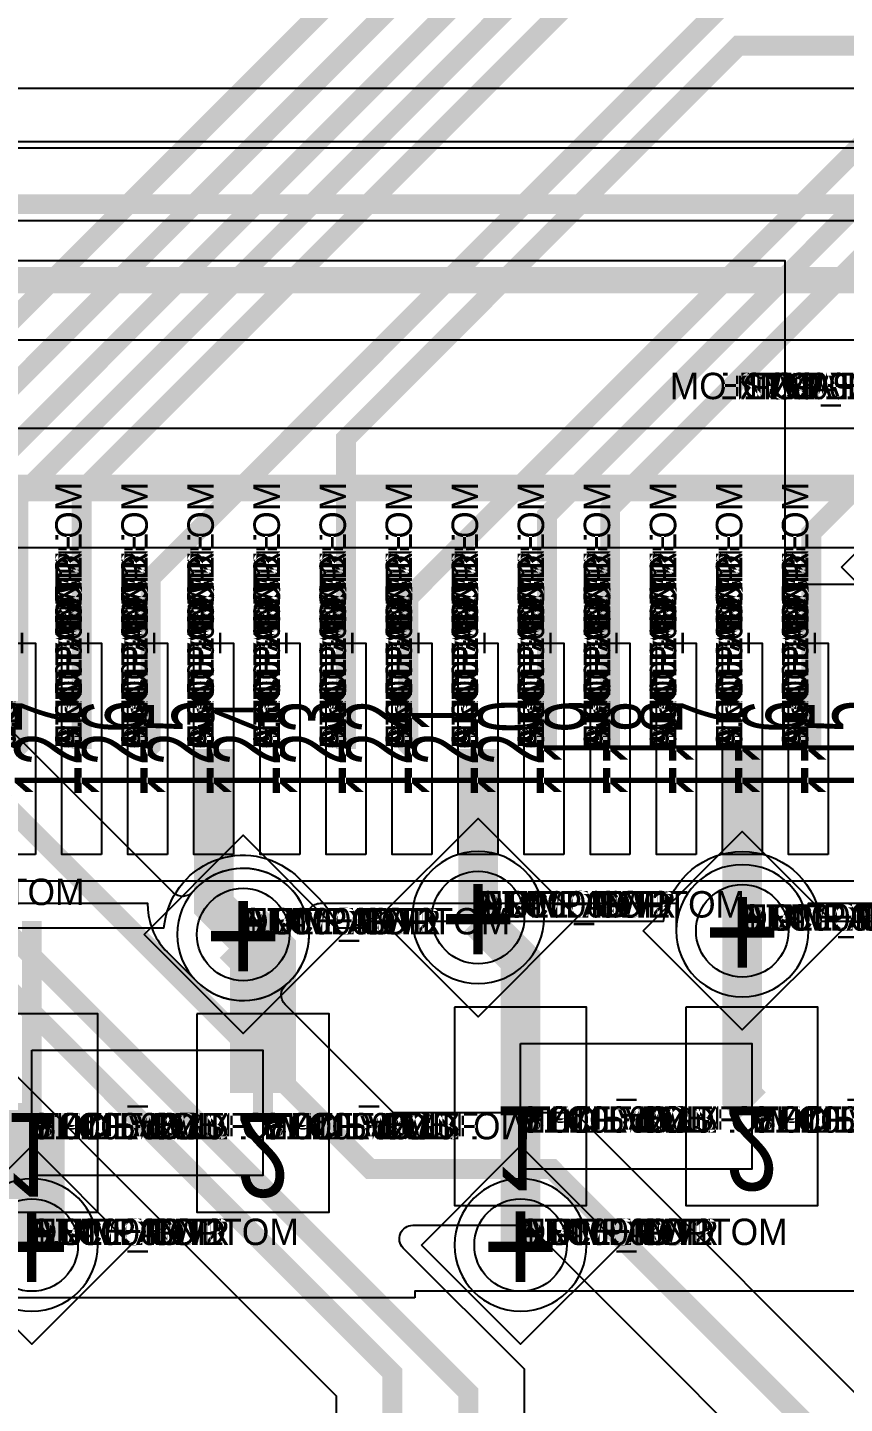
# Model space of a CAD drawing. Extents: x 0 to 323, y 0 to 320.
# Drawn here: x 71.27 to 77.45, y 62.75 to 73.16 of the extents above; entities that cross this region are included whole.
import ezdxf
from ezdxf.enums import TextEntityAlignment as Align

# ---------------------------------------------------------------- set-up
doc = ezdxf.new("R2010")
doc.units = 0
doc.header["$MEASUREMENT"] = 0
doc.layers.get('0').update_dxf_attribs({"linetype": 'CONTINUOUS'})
for name, color, linetype in [('CDN_FIGURES', 7, 'CONTINUOUS'), ('ETCH_BOTTOM', 7, 'CONTINUOUS'), ('ETCH_GND', 3, 'CONTINUOUS'), ('ETCH_INT1', 4, 'CONTINUOUS'), ('ETCH_INT2', 5, 'CONTINUOUS'), ('ETCH_PWR', 6, 'CONTINUOUS'), ('ETCH_TOP', 2, 'CONTINUOUS'), ('MANUFACTURING_NCLEGEND-1-6', 8, 'CONTINUOUS'), ('PACKAGE_GEOMETRY_ASSEMBLY_TOP', 11, 'CONTINUOUS'), ('PACKAGE_GEOMETRY_PIN_NUMBER', 9, 'CONTINUOUS')]:
    doc.layers.add(name, color=color, linetype=linetype)

# ---------------------------------------------------------------- blocks, each defined once
blk = doc.blocks.new('PAD_INFO')
for tag in ['SHAPE_TYPE', 'PAD_HEIGHT', 'PAD_LAYER', 'PAD_TYPE', 'PAD_WIDTH']:
    blk.add_attdef(tag, (0, 0), '', height=0.2)
at = {"flags": 2}
blk.add_attdef('CDN_TYPE', (0, 0), '', height=0.2, dxfattribs=at)
blk = doc.blocks.new('DRILL_INFO')
at = {"flags": 2}
blk.add_attdef('CDN_TYPE', (0, 0), '', height=0.2, dxfattribs=at)
for tag in ['FSHAPE', 'FCHAR', 'DRILL_HEIGHT', 'DIAMETER', 'PLATED', 'DRILL_WIDTH']:
    blk.add_attdef(tag, (0, 0), '', height=0.2)
blk = doc.blocks.new('VIA0700X0300')
at = {"layer": 'ETCH_BOTTOM'}
blk.add_circle((0, 0), 0.35, dxfattribs=at)
at = {"layer": 'ETCH_GND'}
blk.add_circle((0, 0), 0.35, dxfattribs=at)
at = {"layer": 'ETCH_INT1'}
blk.add_circle((0, 0), 0.35, dxfattribs=at)
at = {"layer": 'ETCH_INT2'}
blk.add_circle((0, 0), 0.35, dxfattribs=at)
at = {"layer": 'ETCH_PWR'}
blk.add_circle((0, 0), 0.35, dxfattribs=at)
at = {"layer": 'ETCH_TOP'}
blk.add_circle((0, 0), 0.35, dxfattribs=at)
ref = blk.add_blockref('PAD_INFO', (0, 0))
ref.add_attrib('PAD_LAYER', 'ETCH_TOP', (0, 0), dxfattribs={"height": 0.2})
ref.add_attrib('SHAPE_TYPE', 'NULL', (0, 0), dxfattribs={"height": 0.2})
ref.add_attrib('PAD_TYPE', 'ANTIPAD', (0, 0), dxfattribs={"height": 0.2})
ref.add_attrib('PAD_WIDTH', '0.000000', (0, 0), dxfattribs={"height": 0.2})
ref.add_attrib('PAD_HEIGHT', '0.000000', (0, 0), dxfattribs={"height": 0.2})
ref = blk.add_blockref('PAD_INFO', (0, 0))
ref.add_attrib('PAD_LAYER', 'ETCH_GND', (0, 0), dxfattribs={"height": 0.2})
ref.add_attrib('SHAPE_TYPE', 'NULL', (0, 0), dxfattribs={"height": 0.2})
ref.add_attrib('PAD_TYPE', 'ANTIPAD', (0, 0), dxfattribs={"height": 0.2})
ref.add_attrib('PAD_WIDTH', '0.000000', (0, 0), dxfattribs={"height": 0.2})
ref.add_attrib('PAD_HEIGHT', '0.000000', (0, 0), dxfattribs={"height": 0.2})
ref = blk.add_blockref('PAD_INFO', (0, 0))
ref.add_attrib('PAD_LAYER', 'ETCH_INT1', (0, 0), dxfattribs={"height": 0.2})
ref.add_attrib('SHAPE_TYPE', 'NULL', (0, 0), dxfattribs={"height": 0.2})
ref.add_attrib('PAD_TYPE', 'ANTIPAD', (0, 0), dxfattribs={"height": 0.2})
ref.add_attrib('PAD_WIDTH', '0.000000', (0, 0), dxfattribs={"height": 0.2})
ref.add_attrib('PAD_HEIGHT', '0.000000', (0, 0), dxfattribs={"height": 0.2})
ref = blk.add_blockref('PAD_INFO', (0, 0))
ref.add_attrib('PAD_LAYER', 'ETCH_INT2', (0, 0), dxfattribs={"height": 0.2})
ref.add_attrib('SHAPE_TYPE', 'NULL', (0, 0), dxfattribs={"height": 0.2})
ref.add_attrib('PAD_TYPE', 'ANTIPAD', (0, 0), dxfattribs={"height": 0.2})
ref.add_attrib('PAD_WIDTH', '0.000000', (0, 0), dxfattribs={"height": 0.2})
ref.add_attrib('PAD_HEIGHT', '0.000000', (0, 0), dxfattribs={"height": 0.2})
ref = blk.add_blockref('PAD_INFO', (0, 0))
ref.add_attrib('PAD_LAYER', 'ETCH_PWR', (0, 0), dxfattribs={"height": 0.2})
ref.add_attrib('SHAPE_TYPE', 'NULL', (0, 0), dxfattribs={"height": 0.2})
ref.add_attrib('PAD_TYPE', 'ANTIPAD', (0, 0), dxfattribs={"height": 0.2})
ref.add_attrib('PAD_WIDTH', '0.000000', (0, 0), dxfattribs={"height": 0.2})
ref.add_attrib('PAD_HEIGHT', '0.000000', (0, 0), dxfattribs={"height": 0.2})
ref = blk.add_blockref('PAD_INFO', (0, 0))
ref.add_attrib('PAD_LAYER', 'ETCH_BOTTOM', (0, 0), dxfattribs={"height": 0.2})
ref.add_attrib('SHAPE_TYPE', 'NULL', (0, 0), dxfattribs={"height": 0.2})
ref.add_attrib('PAD_TYPE', 'ANTIPAD', (0, 0), dxfattribs={"height": 0.2})
ref.add_attrib('PAD_WIDTH', '0.000000', (0, 0), dxfattribs={"height": 0.2})
ref.add_attrib('PAD_HEIGHT', '0.000000', (0, 0), dxfattribs={"height": 0.2})
ref = blk.add_blockref('PAD_INFO', (0, 0))
ref.add_attrib('PAD_LAYER', 'ETCH_TOP', (0, 0), dxfattribs={"height": 0.2})
ref.add_attrib('SHAPE_TYPE', 'NULL', (0, 0), dxfattribs={"height": 0.2})
ref.add_attrib('PAD_TYPE', 'THERMAL', (0, 0), dxfattribs={"height": 0.2})
ref.add_attrib('PAD_WIDTH', '0.000000', (0, 0), dxfattribs={"height": 0.2})
ref.add_attrib('PAD_HEIGHT', '0.000000', (0, 0), dxfattribs={"height": 0.2})
ref = blk.add_blockref('PAD_INFO', (0, 0))
ref.add_attrib('PAD_LAYER', 'ETCH_GND', (0, 0), dxfattribs={"height": 0.2})
ref.add_attrib('SHAPE_TYPE', 'NULL', (0, 0), dxfattribs={"height": 0.2})
ref.add_attrib('PAD_TYPE', 'THERMAL', (0, 0), dxfattribs={"height": 0.2})
ref.add_attrib('PAD_WIDTH', '0.000000', (0, 0), dxfattribs={"height": 0.2})
ref.add_attrib('PAD_HEIGHT', '0.000000', (0, 0), dxfattribs={"height": 0.2})
ref = blk.add_blockref('PAD_INFO', (0, 0))
ref.add_attrib('PAD_LAYER', 'ETCH_INT1', (0, 0), dxfattribs={"height": 0.2})
ref.add_attrib('SHAPE_TYPE', 'NULL', (0, 0), dxfattribs={"height": 0.2})
ref.add_attrib('PAD_TYPE', 'THERMAL', (0, 0), dxfattribs={"height": 0.2})
ref.add_attrib('PAD_WIDTH', '0.000000', (0, 0), dxfattribs={"height": 0.2})
ref.add_attrib('PAD_HEIGHT', '0.000000', (0, 0), dxfattribs={"height": 0.2})
ref = blk.add_blockref('PAD_INFO', (0, 0))
ref.add_attrib('PAD_LAYER', 'ETCH_INT2', (0, 0), dxfattribs={"height": 0.2})
ref.add_attrib('SHAPE_TYPE', 'NULL', (0, 0), dxfattribs={"height": 0.2})
ref.add_attrib('PAD_TYPE', 'THERMAL', (0, 0), dxfattribs={"height": 0.2})
ref.add_attrib('PAD_WIDTH', '0.000000', (0, 0), dxfattribs={"height": 0.2})
ref.add_attrib('PAD_HEIGHT', '0.000000', (0, 0), dxfattribs={"height": 0.2})
ref = blk.add_blockref('PAD_INFO', (0, 0))
ref.add_attrib('PAD_LAYER', 'ETCH_PWR', (0, 0), dxfattribs={"height": 0.2})
ref.add_attrib('SHAPE_TYPE', 'NULL', (0, 0), dxfattribs={"height": 0.2})
ref.add_attrib('PAD_TYPE', 'THERMAL', (0, 0), dxfattribs={"height": 0.2})
ref.add_attrib('PAD_WIDTH', '0.000000', (0, 0), dxfattribs={"height": 0.2})
ref.add_attrib('PAD_HEIGHT', '0.000000', (0, 0), dxfattribs={"height": 0.2})
ref = blk.add_blockref('PAD_INFO', (0, 0))
ref.add_attrib('PAD_LAYER', 'ETCH_BOTTOM', (0, 0), dxfattribs={"height": 0.2})
ref.add_attrib('SHAPE_TYPE', 'NULL', (0, 0), dxfattribs={"height": 0.2})
ref.add_attrib('PAD_TYPE', 'THERMAL', (0, 0), dxfattribs={"height": 0.2})
ref.add_attrib('PAD_WIDTH', '0.000000', (0, 0), dxfattribs={"height": 0.2})
ref.add_attrib('PAD_HEIGHT', '0.000000', (0, 0), dxfattribs={"height": 0.2})
ref = blk.add_blockref('PAD_INFO', (0, 0))
ref.add_attrib('PAD_LAYER', 'ETCH_TOP', (0, 0), dxfattribs={"height": 0.2})
ref.add_attrib('SHAPE_TYPE', 'CIRCLE', (0, 0), dxfattribs={"height": 0.2})
ref.add_attrib('PAD_TYPE', 'REGULAR', (0, 0), dxfattribs={"height": 0.2})
ref.add_attrib('PAD_WIDTH', '0.700000', (0, 0), dxfattribs={"height": 0.2})
ref.add_attrib('PAD_HEIGHT', '0.700000', (0, 0), dxfattribs={"height": 0.2})
ref = blk.add_blockref('PAD_INFO', (0, 0))
ref.add_attrib('PAD_LAYER', 'ETCH_GND', (0, 0), dxfattribs={"height": 0.2})
ref.add_attrib('SHAPE_TYPE', 'CIRCLE', (0, 0), dxfattribs={"height": 0.2})
ref.add_attrib('PAD_TYPE', 'REGULAR', (0, 0), dxfattribs={"height": 0.2})
ref.add_attrib('PAD_WIDTH', '0.700000', (0, 0), dxfattribs={"height": 0.2})
ref.add_attrib('PAD_HEIGHT', '0.700000', (0, 0), dxfattribs={"height": 0.2})
ref = blk.add_blockref('PAD_INFO', (0, 0))
ref.add_attrib('PAD_LAYER', 'ETCH_INT1', (0, 0), dxfattribs={"height": 0.2})
ref.add_attrib('SHAPE_TYPE', 'CIRCLE', (0, 0), dxfattribs={"height": 0.2})
ref.add_attrib('PAD_TYPE', 'REGULAR', (0, 0), dxfattribs={"height": 0.2})
ref.add_attrib('PAD_WIDTH', '0.700000', (0, 0), dxfattribs={"height": 0.2})
ref.add_attrib('PAD_HEIGHT', '0.700000', (0, 0), dxfattribs={"height": 0.2})
ref = blk.add_blockref('PAD_INFO', (0, 0))
ref.add_attrib('PAD_LAYER', 'ETCH_INT2', (0, 0), dxfattribs={"height": 0.2})
ref.add_attrib('SHAPE_TYPE', 'CIRCLE', (0, 0), dxfattribs={"height": 0.2})
ref.add_attrib('PAD_TYPE', 'REGULAR', (0, 0), dxfattribs={"height": 0.2})
ref.add_attrib('PAD_WIDTH', '0.700000', (0, 0), dxfattribs={"height": 0.2})
ref.add_attrib('PAD_HEIGHT', '0.700000', (0, 0), dxfattribs={"height": 0.2})
ref = blk.add_blockref('PAD_INFO', (0, 0))
ref.add_attrib('PAD_LAYER', 'ETCH_PWR', (0, 0), dxfattribs={"height": 0.2})
ref.add_attrib('SHAPE_TYPE', 'CIRCLE', (0, 0), dxfattribs={"height": 0.2})
ref.add_attrib('PAD_TYPE', 'REGULAR', (0, 0), dxfattribs={"height": 0.2})
ref.add_attrib('PAD_WIDTH', '0.700000', (0, 0), dxfattribs={"height": 0.2})
ref.add_attrib('PAD_HEIGHT', '0.700000', (0, 0), dxfattribs={"height": 0.2})
ref = blk.add_blockref('PAD_INFO', (0, 0))
ref.add_attrib('PAD_LAYER', 'ETCH_BOTTOM', (0, 0), dxfattribs={"height": 0.2})
ref.add_attrib('SHAPE_TYPE', 'CIRCLE', (0, 0), dxfattribs={"height": 0.2})
ref.add_attrib('PAD_TYPE', 'REGULAR', (0, 0), dxfattribs={"height": 0.2})
ref.add_attrib('PAD_WIDTH', '0.700000', (0, 0), dxfattribs={"height": 0.2})
ref.add_attrib('PAD_HEIGHT', '0.700000', (0, 0), dxfattribs={"height": 0.2})
ref = blk.add_blockref('DRILL_INFO', (0, 0))
ref.add_attrib('DIAMETER', '0.300000', (0, 0), dxfattribs={"height": 0.2})
ref.add_attrib('PLATED', 'PLATED', (0, 0), dxfattribs={"height": 0.2})
ref.add_attrib('FSHAPE', 'DIAMOND', (0, 0), dxfattribs={"height": 0.2})
ref.add_attrib('FCHAR', '+', (0, 0), dxfattribs={"height": 0.2})
ref.add_attrib('DRILL_WIDTH', '1.500000', (0, 0), dxfattribs={"height": 0.2})
ref.add_attrib('DRILL_HEIGHT', '1.500000', (0, 0), dxfattribs={"height": 0.2})
for tag in ['CDN_TYPE', 'PIN']:
    blk.add_attdef(tag, (0, 0), '', height=0.2)
at = {"flags": 2}
for tag in ['PSTKNAME', 'BBV']:
    blk.add_attdef(tag, (0, 0), '', height=0.2, dxfattribs=at)
blk = doc.blocks.new('FIGURE_DIAMOND')
at = {"layer": 'CDN_FIGURES'}
blk.add_lwpolyline([(-0.5, 0), (0, 0.5), (0.5, 0), (0, -0.5)], close=True, dxfattribs=at)
blk = doc.blocks.new('RC1600X0300TS_NS')
at = {"layer": 'ETCH_TOP'}
blk.add_lwpolyline([(-0.8, -0.15), (-0.8, 0.15), (0.8, 0.15), (0.8, -0.15)], close=True, dxfattribs=at)
ref = blk.add_blockref('PAD_INFO', (0, 0))
ref.add_attrib('PAD_LAYER', 'ETCH_TOP', (0, 0), dxfattribs={"height": 0.2})
ref.add_attrib('SHAPE_TYPE', 'NULL', (0, 0), dxfattribs={"height": 0.2})
ref.add_attrib('PAD_TYPE', 'ANTIPAD', (0, 0), dxfattribs={"height": 0.2})
ref.add_attrib('PAD_WIDTH', '0.000000', (0, 0), dxfattribs={"height": 0.2})
ref.add_attrib('PAD_HEIGHT', '0.000000', (0, 0), dxfattribs={"height": 0.2})
ref = blk.add_blockref('PAD_INFO', (0, 0))
ref.add_attrib('PAD_LAYER', 'ETCH_GND', (0, 0), dxfattribs={"height": 0.2})
ref.add_attrib('SHAPE_TYPE', 'NULL', (0, 0), dxfattribs={"height": 0.2})
ref.add_attrib('PAD_TYPE', 'ANTIPAD', (0, 0), dxfattribs={"height": 0.2})
ref.add_attrib('PAD_WIDTH', '0.000000', (0, 0), dxfattribs={"height": 0.2})
ref.add_attrib('PAD_HEIGHT', '0.000000', (0, 0), dxfattribs={"height": 0.2})
ref = blk.add_blockref('PAD_INFO', (0, 0))
ref.add_attrib('PAD_LAYER', 'ETCH_INT1', (0, 0), dxfattribs={"height": 0.2})
ref.add_attrib('SHAPE_TYPE', 'NULL', (0, 0), dxfattribs={"height": 0.2})
ref.add_attrib('PAD_TYPE', 'ANTIPAD', (0, 0), dxfattribs={"height": 0.2})
ref.add_attrib('PAD_WIDTH', '0.000000', (0, 0), dxfattribs={"height": 0.2})
ref.add_attrib('PAD_HEIGHT', '0.000000', (0, 0), dxfattribs={"height": 0.2})
ref = blk.add_blockref('PAD_INFO', (0, 0))
ref.add_attrib('PAD_LAYER', 'ETCH_INT2', (0, 0), dxfattribs={"height": 0.2})
ref.add_attrib('SHAPE_TYPE', 'NULL', (0, 0), dxfattribs={"height": 0.2})
ref.add_attrib('PAD_TYPE', 'ANTIPAD', (0, 0), dxfattribs={"height": 0.2})
ref.add_attrib('PAD_WIDTH', '0.000000', (0, 0), dxfattribs={"height": 0.2})
ref.add_attrib('PAD_HEIGHT', '0.000000', (0, 0), dxfattribs={"height": 0.2})
ref = blk.add_blockref('PAD_INFO', (0, 0))
ref.add_attrib('PAD_LAYER', 'ETCH_PWR', (0, 0), dxfattribs={"height": 0.2})
ref.add_attrib('SHAPE_TYPE', 'NULL', (0, 0), dxfattribs={"height": 0.2})
ref.add_attrib('PAD_TYPE', 'ANTIPAD', (0, 0), dxfattribs={"height": 0.2})
ref.add_attrib('PAD_WIDTH', '0.000000', (0, 0), dxfattribs={"height": 0.2})
ref.add_attrib('PAD_HEIGHT', '0.000000', (0, 0), dxfattribs={"height": 0.2})
ref = blk.add_blockref('PAD_INFO', (0, 0))
ref.add_attrib('PAD_LAYER', 'ETCH_BOTTOM', (0, 0), dxfattribs={"height": 0.2})
ref.add_attrib('SHAPE_TYPE', 'NULL', (0, 0), dxfattribs={"height": 0.2})
ref.add_attrib('PAD_TYPE', 'ANTIPAD', (0, 0), dxfattribs={"height": 0.2})
ref.add_attrib('PAD_WIDTH', '0.000000', (0, 0), dxfattribs={"height": 0.2})
ref.add_attrib('PAD_HEIGHT', '0.000000', (0, 0), dxfattribs={"height": 0.2})
ref = blk.add_blockref('PAD_INFO', (0, 0))
ref.add_attrib('PAD_LAYER', 'ETCH_TOP', (0, 0), dxfattribs={"height": 0.2})
ref.add_attrib('SHAPE_TYPE', 'NULL', (0, 0), dxfattribs={"height": 0.2})
ref.add_attrib('PAD_TYPE', 'THERMAL', (0, 0), dxfattribs={"height": 0.2})
ref.add_attrib('PAD_WIDTH', '0.000000', (0, 0), dxfattribs={"height": 0.2})
ref.add_attrib('PAD_HEIGHT', '0.000000', (0, 0), dxfattribs={"height": 0.2})
ref = blk.add_blockref('PAD_INFO', (0, 0))
ref.add_attrib('PAD_LAYER', 'ETCH_GND', (0, 0), dxfattribs={"height": 0.2})
ref.add_attrib('SHAPE_TYPE', 'NULL', (0, 0), dxfattribs={"height": 0.2})
ref.add_attrib('PAD_TYPE', 'THERMAL', (0, 0), dxfattribs={"height": 0.2})
ref.add_attrib('PAD_WIDTH', '0.000000', (0, 0), dxfattribs={"height": 0.2})
ref.add_attrib('PAD_HEIGHT', '0.000000', (0, 0), dxfattribs={"height": 0.2})
ref = blk.add_blockref('PAD_INFO', (0, 0))
ref.add_attrib('PAD_LAYER', 'ETCH_INT1', (0, 0), dxfattribs={"height": 0.2})
ref.add_attrib('SHAPE_TYPE', 'NULL', (0, 0), dxfattribs={"height": 0.2})
ref.add_attrib('PAD_TYPE', 'THERMAL', (0, 0), dxfattribs={"height": 0.2})
ref.add_attrib('PAD_WIDTH', '0.000000', (0, 0), dxfattribs={"height": 0.2})
ref.add_attrib('PAD_HEIGHT', '0.000000', (0, 0), dxfattribs={"height": 0.2})
ref = blk.add_blockref('PAD_INFO', (0, 0))
ref.add_attrib('PAD_LAYER', 'ETCH_INT2', (0, 0), dxfattribs={"height": 0.2})
ref.add_attrib('SHAPE_TYPE', 'NULL', (0, 0), dxfattribs={"height": 0.2})
ref.add_attrib('PAD_TYPE', 'THERMAL', (0, 0), dxfattribs={"height": 0.2})
ref.add_attrib('PAD_WIDTH', '0.000000', (0, 0), dxfattribs={"height": 0.2})
ref.add_attrib('PAD_HEIGHT', '0.000000', (0, 0), dxfattribs={"height": 0.2})
ref = blk.add_blockref('PAD_INFO', (0, 0))
ref.add_attrib('PAD_LAYER', 'ETCH_PWR', (0, 0), dxfattribs={"height": 0.2})
ref.add_attrib('SHAPE_TYPE', 'NULL', (0, 0), dxfattribs={"height": 0.2})
ref.add_attrib('PAD_TYPE', 'THERMAL', (0, 0), dxfattribs={"height": 0.2})
ref.add_attrib('PAD_WIDTH', '0.000000', (0, 0), dxfattribs={"height": 0.2})
ref.add_attrib('PAD_HEIGHT', '0.000000', (0, 0), dxfattribs={"height": 0.2})
ref = blk.add_blockref('PAD_INFO', (0, 0))
ref.add_attrib('PAD_LAYER', 'ETCH_BOTTOM', (0, 0), dxfattribs={"height": 0.2})
ref.add_attrib('SHAPE_TYPE', 'NULL', (0, 0), dxfattribs={"height": 0.2})
ref.add_attrib('PAD_TYPE', 'THERMAL', (0, 0), dxfattribs={"height": 0.2})
ref.add_attrib('PAD_WIDTH', '0.000000', (0, 0), dxfattribs={"height": 0.2})
ref.add_attrib('PAD_HEIGHT', '0.000000', (0, 0), dxfattribs={"height": 0.2})
ref = blk.add_blockref('PAD_INFO', (0, 0))
ref.add_attrib('PAD_LAYER', 'ETCH_TOP', (0, 0), dxfattribs={"height": 0.2})
ref.add_attrib('SHAPE_TYPE', 'RECTANGLE', (0, 0), dxfattribs={"height": 0.2})
ref.add_attrib('PAD_TYPE', 'REGULAR', (0, 0), dxfattribs={"height": 0.2})
ref.add_attrib('PAD_WIDTH', '1.600000', (0, 0), dxfattribs={"height": 0.2})
ref.add_attrib('PAD_HEIGHT', '0.300000', (0, 0), dxfattribs={"height": 0.2})
ref = blk.add_blockref('PAD_INFO', (0, 0))
ref.add_attrib('PAD_LAYER', 'ETCH_GND', (0, 0), dxfattribs={"height": 0.2})
ref.add_attrib('SHAPE_TYPE', 'NULL', (0, 0), dxfattribs={"height": 0.2})
ref.add_attrib('PAD_TYPE', 'REGULAR', (0, 0), dxfattribs={"height": 0.2})
ref.add_attrib('PAD_WIDTH', '0.000000', (0, 0), dxfattribs={"height": 0.2})
ref.add_attrib('PAD_HEIGHT', '0.000000', (0, 0), dxfattribs={"height": 0.2})
ref = blk.add_blockref('PAD_INFO', (0, 0))
ref.add_attrib('PAD_LAYER', 'ETCH_INT1', (0, 0), dxfattribs={"height": 0.2})
ref.add_attrib('SHAPE_TYPE', 'NULL', (0, 0), dxfattribs={"height": 0.2})
ref.add_attrib('PAD_TYPE', 'REGULAR', (0, 0), dxfattribs={"height": 0.2})
ref.add_attrib('PAD_WIDTH', '0.000000', (0, 0), dxfattribs={"height": 0.2})
ref.add_attrib('PAD_HEIGHT', '0.000000', (0, 0), dxfattribs={"height": 0.2})
ref = blk.add_blockref('PAD_INFO', (0, 0))
ref.add_attrib('PAD_LAYER', 'ETCH_INT2', (0, 0), dxfattribs={"height": 0.2})
ref.add_attrib('SHAPE_TYPE', 'NULL', (0, 0), dxfattribs={"height": 0.2})
ref.add_attrib('PAD_TYPE', 'REGULAR', (0, 0), dxfattribs={"height": 0.2})
ref.add_attrib('PAD_WIDTH', '0.000000', (0, 0), dxfattribs={"height": 0.2})
ref.add_attrib('PAD_HEIGHT', '0.000000', (0, 0), dxfattribs={"height": 0.2})
ref = blk.add_blockref('PAD_INFO', (0, 0))
ref.add_attrib('PAD_LAYER', 'ETCH_PWR', (0, 0), dxfattribs={"height": 0.2})
ref.add_attrib('SHAPE_TYPE', 'NULL', (0, 0), dxfattribs={"height": 0.2})
ref.add_attrib('PAD_TYPE', 'REGULAR', (0, 0), dxfattribs={"height": 0.2})
ref.add_attrib('PAD_WIDTH', '0.000000', (0, 0), dxfattribs={"height": 0.2})
ref.add_attrib('PAD_HEIGHT', '0.000000', (0, 0), dxfattribs={"height": 0.2})
ref = blk.add_blockref('PAD_INFO', (0, 0))
ref.add_attrib('PAD_LAYER', 'ETCH_BOTTOM', (0, 0), dxfattribs={"height": 0.2})
ref.add_attrib('SHAPE_TYPE', 'NULL', (0, 0), dxfattribs={"height": 0.2})
ref.add_attrib('PAD_TYPE', 'REGULAR', (0, 0), dxfattribs={"height": 0.2})
ref.add_attrib('PAD_WIDTH', '0.000000', (0, 0), dxfattribs={"height": 0.2})
ref.add_attrib('PAD_HEIGHT', '0.000000', (0, 0), dxfattribs={"height": 0.2})
ref = blk.add_blockref('DRILL_INFO', (0, 0))
ref.add_attrib('DIAMETER', '0.000000', (0, 0), dxfattribs={"height": 0.2})
ref.add_attrib('PLATED', 'PLATED', (0, 0), dxfattribs={"height": 0.2})
ref.add_attrib('FSHAPE', 'NULL', (0, 0), dxfattribs={"height": 0.2})
ref.add_attrib('DRILL_WIDTH', '0.000000', (0, 0), dxfattribs={"height": 0.2})
ref.add_attrib('DRILL_HEIGHT', '0.000000', (0, 0), dxfattribs={"height": 0.2})
for tag in ['CDN_TYPE', 'PIN']:
    blk.add_attdef(tag, (0, 0), '', height=0.2)
at = {"flags": 2}
for tag in ['PSTKNAME', 'BBV']:
    blk.add_attdef(tag, (0, 0), '', height=0.2, dxfattribs=at)
blk = doc.blocks.new('F42')
at = {"layer": 'PACKAGE_GEOMETRY_ASSEMBLY_TOP'}
blk.add_lwpolyline([(1, -26.75), (29, -26.75), (29, 1.25), (1, 1.25)], close=True, dxfattribs=at)
at = {"layer": 'ETCH_TOP'}
for p in [(30, -14), (30, -14.5), (30, -15), (30, -15.5), (30, -16), (30, -16.5), (30, -17), (30, -17.5), (30, -18), (30, -18.5), (30, -19), (30, -20), (30, -19.5)]:
    blk.add_blockref('RC1600X0300TS_NS', p, dxfattribs=at)
at = {"flags": 2}
for tag in ['SYMBOL_TYPE', 'CDN_TYPE', 'REFDES']:
    blk.add_attdef(tag, (0, 0), '', height=0.2, dxfattribs=at)
blk = doc.blocks.new('RC1000X1500TS')
at = {"layer": 'ETCH_TOP'}
blk.add_lwpolyline([(-0.5, -0.75), (-0.5, 0.75), (0.5, 0.75), (0.5, -0.75)], close=True, dxfattribs=at)
ref = blk.add_blockref('PAD_INFO', (0, 0))
ref.add_attrib('PAD_LAYER', 'ETCH_TOP', (0, 0), dxfattribs={"height": 0.2})
ref.add_attrib('SHAPE_TYPE', 'NULL', (0, 0), dxfattribs={"height": 0.2})
ref.add_attrib('PAD_TYPE', 'ANTIPAD', (0, 0), dxfattribs={"height": 0.2})
ref.add_attrib('PAD_WIDTH', '0.000000', (0, 0), dxfattribs={"height": 0.2})
ref.add_attrib('PAD_HEIGHT', '0.000000', (0, 0), dxfattribs={"height": 0.2})
ref = blk.add_blockref('PAD_INFO', (0, 0))
ref.add_attrib('PAD_LAYER', 'ETCH_GND', (0, 0), dxfattribs={"height": 0.2})
ref.add_attrib('SHAPE_TYPE', 'NULL', (0, 0), dxfattribs={"height": 0.2})
ref.add_attrib('PAD_TYPE', 'ANTIPAD', (0, 0), dxfattribs={"height": 0.2})
ref.add_attrib('PAD_WIDTH', '0.000000', (0, 0), dxfattribs={"height": 0.2})
ref.add_attrib('PAD_HEIGHT', '0.000000', (0, 0), dxfattribs={"height": 0.2})
ref = blk.add_blockref('PAD_INFO', (0, 0))
ref.add_attrib('PAD_LAYER', 'ETCH_INT1', (0, 0), dxfattribs={"height": 0.2})
ref.add_attrib('SHAPE_TYPE', 'NULL', (0, 0), dxfattribs={"height": 0.2})
ref.add_attrib('PAD_TYPE', 'ANTIPAD', (0, 0), dxfattribs={"height": 0.2})
ref.add_attrib('PAD_WIDTH', '0.000000', (0, 0), dxfattribs={"height": 0.2})
ref.add_attrib('PAD_HEIGHT', '0.000000', (0, 0), dxfattribs={"height": 0.2})
ref = blk.add_blockref('PAD_INFO', (0, 0))
ref.add_attrib('PAD_LAYER', 'ETCH_INT2', (0, 0), dxfattribs={"height": 0.2})
ref.add_attrib('SHAPE_TYPE', 'NULL', (0, 0), dxfattribs={"height": 0.2})
ref.add_attrib('PAD_TYPE', 'ANTIPAD', (0, 0), dxfattribs={"height": 0.2})
ref.add_attrib('PAD_WIDTH', '0.000000', (0, 0), dxfattribs={"height": 0.2})
ref.add_attrib('PAD_HEIGHT', '0.000000', (0, 0), dxfattribs={"height": 0.2})
ref = blk.add_blockref('PAD_INFO', (0, 0))
ref.add_attrib('PAD_LAYER', 'ETCH_PWR', (0, 0), dxfattribs={"height": 0.2})
ref.add_attrib('SHAPE_TYPE', 'NULL', (0, 0), dxfattribs={"height": 0.2})
ref.add_attrib('PAD_TYPE', 'ANTIPAD', (0, 0), dxfattribs={"height": 0.2})
ref.add_attrib('PAD_WIDTH', '0.000000', (0, 0), dxfattribs={"height": 0.2})
ref.add_attrib('PAD_HEIGHT', '0.000000', (0, 0), dxfattribs={"height": 0.2})
ref = blk.add_blockref('PAD_INFO', (0, 0))
ref.add_attrib('PAD_LAYER', 'ETCH_BOTTOM', (0, 0), dxfattribs={"height": 0.2})
ref.add_attrib('SHAPE_TYPE', 'NULL', (0, 0), dxfattribs={"height": 0.2})
ref.add_attrib('PAD_TYPE', 'ANTIPAD', (0, 0), dxfattribs={"height": 0.2})
ref.add_attrib('PAD_WIDTH', '0.000000', (0, 0), dxfattribs={"height": 0.2})
ref.add_attrib('PAD_HEIGHT', '0.000000', (0, 0), dxfattribs={"height": 0.2})
ref = blk.add_blockref('PAD_INFO', (0, 0))
ref.add_attrib('PAD_LAYER', 'ETCH_TOP', (0, 0), dxfattribs={"height": 0.2})
ref.add_attrib('SHAPE_TYPE', 'NULL', (0, 0), dxfattribs={"height": 0.2})
ref.add_attrib('PAD_TYPE', 'THERMAL', (0, 0), dxfattribs={"height": 0.2})
ref.add_attrib('PAD_WIDTH', '0.000000', (0, 0), dxfattribs={"height": 0.2})
ref.add_attrib('PAD_HEIGHT', '0.000000', (0, 0), dxfattribs={"height": 0.2})
ref = blk.add_blockref('PAD_INFO', (0, 0))
ref.add_attrib('PAD_LAYER', 'ETCH_GND', (0, 0), dxfattribs={"height": 0.2})
ref.add_attrib('SHAPE_TYPE', 'NULL', (0, 0), dxfattribs={"height": 0.2})
ref.add_attrib('PAD_TYPE', 'THERMAL', (0, 0), dxfattribs={"height": 0.2})
ref.add_attrib('PAD_WIDTH', '0.000000', (0, 0), dxfattribs={"height": 0.2})
ref.add_attrib('PAD_HEIGHT', '0.000000', (0, 0), dxfattribs={"height": 0.2})
ref = blk.add_blockref('PAD_INFO', (0, 0))
ref.add_attrib('PAD_LAYER', 'ETCH_INT1', (0, 0), dxfattribs={"height": 0.2})
ref.add_attrib('SHAPE_TYPE', 'NULL', (0, 0), dxfattribs={"height": 0.2})
ref.add_attrib('PAD_TYPE', 'THERMAL', (0, 0), dxfattribs={"height": 0.2})
ref.add_attrib('PAD_WIDTH', '0.000000', (0, 0), dxfattribs={"height": 0.2})
ref.add_attrib('PAD_HEIGHT', '0.000000', (0, 0), dxfattribs={"height": 0.2})
ref = blk.add_blockref('PAD_INFO', (0, 0))
ref.add_attrib('PAD_LAYER', 'ETCH_INT2', (0, 0), dxfattribs={"height": 0.2})
ref.add_attrib('SHAPE_TYPE', 'NULL', (0, 0), dxfattribs={"height": 0.2})
ref.add_attrib('PAD_TYPE', 'THERMAL', (0, 0), dxfattribs={"height": 0.2})
ref.add_attrib('PAD_WIDTH', '0.000000', (0, 0), dxfattribs={"height": 0.2})
ref.add_attrib('PAD_HEIGHT', '0.000000', (0, 0), dxfattribs={"height": 0.2})
ref = blk.add_blockref('PAD_INFO', (0, 0))
ref.add_attrib('PAD_LAYER', 'ETCH_PWR', (0, 0), dxfattribs={"height": 0.2})
ref.add_attrib('SHAPE_TYPE', 'NULL', (0, 0), dxfattribs={"height": 0.2})
ref.add_attrib('PAD_TYPE', 'THERMAL', (0, 0), dxfattribs={"height": 0.2})
ref.add_attrib('PAD_WIDTH', '0.000000', (0, 0), dxfattribs={"height": 0.2})
ref.add_attrib('PAD_HEIGHT', '0.000000', (0, 0), dxfattribs={"height": 0.2})
ref = blk.add_blockref('PAD_INFO', (0, 0))
ref.add_attrib('PAD_LAYER', 'ETCH_BOTTOM', (0, 0), dxfattribs={"height": 0.2})
ref.add_attrib('SHAPE_TYPE', 'NULL', (0, 0), dxfattribs={"height": 0.2})
ref.add_attrib('PAD_TYPE', 'THERMAL', (0, 0), dxfattribs={"height": 0.2})
ref.add_attrib('PAD_WIDTH', '0.000000', (0, 0), dxfattribs={"height": 0.2})
ref.add_attrib('PAD_HEIGHT', '0.000000', (0, 0), dxfattribs={"height": 0.2})
ref = blk.add_blockref('PAD_INFO', (0, 0))
ref.add_attrib('PAD_LAYER', 'ETCH_GND', (0, 0), dxfattribs={"height": 0.2})
ref.add_attrib('SHAPE_TYPE', 'NULL', (0, 0), dxfattribs={"height": 0.2})
ref.add_attrib('PAD_TYPE', 'REGULAR', (0, 0), dxfattribs={"height": 0.2})
ref.add_attrib('PAD_WIDTH', '0.000000', (0, 0), dxfattribs={"height": 0.2})
ref.add_attrib('PAD_HEIGHT', '0.000000', (0, 0), dxfattribs={"height": 0.2})
ref = blk.add_blockref('PAD_INFO', (0, 0))
ref.add_attrib('PAD_LAYER', 'ETCH_INT1', (0, 0), dxfattribs={"height": 0.2})
ref.add_attrib('SHAPE_TYPE', 'NULL', (0, 0), dxfattribs={"height": 0.2})
ref.add_attrib('PAD_TYPE', 'REGULAR', (0, 0), dxfattribs={"height": 0.2})
ref.add_attrib('PAD_WIDTH', '0.000000', (0, 0), dxfattribs={"height": 0.2})
ref.add_attrib('PAD_HEIGHT', '0.000000', (0, 0), dxfattribs={"height": 0.2})
ref = blk.add_blockref('PAD_INFO', (0, 0))
ref.add_attrib('PAD_LAYER', 'ETCH_INT2', (0, 0), dxfattribs={"height": 0.2})
ref.add_attrib('SHAPE_TYPE', 'NULL', (0, 0), dxfattribs={"height": 0.2})
ref.add_attrib('PAD_TYPE', 'REGULAR', (0, 0), dxfattribs={"height": 0.2})
ref.add_attrib('PAD_WIDTH', '0.000000', (0, 0), dxfattribs={"height": 0.2})
ref.add_attrib('PAD_HEIGHT', '0.000000', (0, 0), dxfattribs={"height": 0.2})
ref = blk.add_blockref('PAD_INFO', (0, 0))
ref.add_attrib('PAD_LAYER', 'ETCH_PWR', (0, 0), dxfattribs={"height": 0.2})
ref.add_attrib('SHAPE_TYPE', 'NULL', (0, 0), dxfattribs={"height": 0.2})
ref.add_attrib('PAD_TYPE', 'REGULAR', (0, 0), dxfattribs={"height": 0.2})
ref.add_attrib('PAD_WIDTH', '0.000000', (0, 0), dxfattribs={"height": 0.2})
ref.add_attrib('PAD_HEIGHT', '0.000000', (0, 0), dxfattribs={"height": 0.2})
ref = blk.add_blockref('PAD_INFO', (0, 0))
ref.add_attrib('PAD_LAYER', 'ETCH_BOTTOM', (0, 0), dxfattribs={"height": 0.2})
ref.add_attrib('SHAPE_TYPE', 'NULL', (0, 0), dxfattribs={"height": 0.2})
ref.add_attrib('PAD_TYPE', 'REGULAR', (0, 0), dxfattribs={"height": 0.2})
ref.add_attrib('PAD_WIDTH', '0.000000', (0, 0), dxfattribs={"height": 0.2})
ref.add_attrib('PAD_HEIGHT', '0.000000', (0, 0), dxfattribs={"height": 0.2})
ref = blk.add_blockref('DRILL_INFO', (0, 0))
ref.add_attrib('DIAMETER', '0.000000', (0, 0), dxfattribs={"height": 0.2})
ref.add_attrib('PLATED', 'PLATED', (0, 0), dxfattribs={"height": 0.2})
ref.add_attrib('FSHAPE', 'NULL', (0, 0), dxfattribs={"height": 0.2})
ref.add_attrib('DRILL_WIDTH', '0.000000', (0, 0), dxfattribs={"height": 0.2})
ref.add_attrib('DRILL_HEIGHT', '0.000000', (0, 0), dxfattribs={"height": 0.2})
ref = blk.add_blockref('PAD_INFO', (0, 0))
ref.add_attrib('PAD_LAYER', 'ETCH_TOP', (0, 0), dxfattribs={"height": 0.2})
ref.add_attrib('SHAPE_TYPE', 'RECTANGLE', (0, 0), dxfattribs={"height": 0.2})
ref.add_attrib('PAD_TYPE', 'REGULAR', (0, 0), dxfattribs={"height": 0.2})
ref.add_attrib('PAD_WIDTH', '1.000000', (0, 0), dxfattribs={"height": 0.2})
ref.add_attrib('PAD_HEIGHT', '1.500000', (0, 0), dxfattribs={"height": 0.2})
for tag in ['CDN_TYPE', 'PIN']:
    blk.add_attdef(tag, (0, 0), '', height=0.2)
at = {"flags": 2}
for tag in ['PSTKNAME', 'BBV']:
    blk.add_attdef(tag, (0, 0), '', height=0.2, dxfattribs=at)
blk = doc.blocks.new('F56')
at = {"layer": 'PACKAGE_GEOMETRY_ASSEMBLY_TOP'}
blk.add_lwpolyline([(0, -0.475), (1.75, -0.475), (1.75, 0.475), (0, 0.475)], close=True, dxfattribs=at)
at = {"layer": 'ETCH_TOP'}
ref = blk.add_blockref('RC1000X1500TS', (0, 0), dxfattribs=at)
ref.add_attrib('CDN_TYPE', 'PIN', (0, 0), dxfattribs={"height": 0.2})
ref.add_attrib('PIN', '1', (0, 0), dxfattribs={"height": 0.2})
ref = blk.add_blockref('RC1000X1500TS', (1.75, 0), dxfattribs=at)
ref.add_attrib('CDN_TYPE', 'PIN', (0, 0), dxfattribs={"height": 0.2})
ref.add_attrib('PIN', '2', (0, 0), dxfattribs={"height": 0.2})
at = {"flags": 2}
for tag in ['SYMBOL_TYPE', 'CDN_TYPE', 'REFDES']:
    blk.add_attdef(tag, (0, 0), '', height=0.2, dxfattribs=at)

msp = doc.modelspace()

# ---------------------------------------------------------------- linework, layer by layer
at = {"layer": 'ETCH_BOTTOM'}
for points, format in [([(84.05, 81.601), (84.05, 71.637, -0.668179), (83.877, 71.565), (83.192, 72.25), (65.986, 72.25, -0.478266), (65.886, 72.373, 0.051232), (65.9, 72.495, -0.521858), (66.037, 72.589, 3.18425), (65.65, 73.155, -0.521858), (65.513, 73.061, 0.594739), (64.713, 72.373, -0.478266), (64.614, 72.25), (56.996, 72.25, -0.668179), (56.924, 72.423), (58.404, 73.903, -0.509277), (58.566, 73.877, 1.374644), (59.373, 74.684, -0.509277), (59.347, 74.846), (70.128, 85.627, -0.645228)], "xyb"), ([(89.35, 52.25, 0.15, 0.15, 0), (89.35, 53.187, 0.15, 0.15, 0), (90.825, 54.662, 0.15, 0.15, 0), (90.825, 59.862, 0.15, 0.15, 0), (93.075, 62.112, 0.15, 0.15, 0), (93.075, 62.588, 0.15, 0.15, 0), (92.25, 63.413, 0.15, 0.15, 0), (91.284, 64.379, 0.15, 0.15, 0), (90.462, 64.379, 0.15, 0.15, 0), (83.016, 71.825, 0.15, 0.15, 0), (56.538, 71.825, 0.15, 0.15, 0), (56.288, 71.575, 0.15, 0.15, 0), (55.812, 71.575, 0.15, 0.15, 0), (51.962, 75.425, 0.15, 0.15, 0), (27.325, 75.425, 0.15, 0.15, 0), (21.807, 69.907, 0.15, 0.15, 0), (21.243, 69.907, 0.15, 0.15, 0)], "xyseb"), ([(68.4, 71.4), (77, 71.4), (77, 68.95), (77.591, 68.95), (77.601, 68.913, 0.754248), (78.755, 68.913), (78.766, 68.95), (81.05, 68.95), (81.05, 71.4), (82.84, 71.4), (90.286, 63.954)], "xyb"), ([(73.05, 64.95, 0.15, 0.15, 0), (73.05, 65.1, 0.5, 0.5, 0), (73.05, 66.15, 0.5, 0.5, 0), (72.9, 66.3, 0.5, 0.5, 0)], "xyseb"), ([(74.678, 66.428, 0.3, 0.3, 0), (75, 66.106, 0.3, 0.3, 0), (75, 65, 0.3, 0.3, 0)], "xyseb"), ([(71.3, 64.95, 0.15, 0.15, 0), (71.3, 66.401, 0.15, 0.15, 0)], "xyseb"), ([(76.678, 66.328, 0.3, 0.3, 0), (76.678, 65.072, 0.3, 0.3, 0), (76.75, 65, 0.3, 0.3, 0)], "xyseb"), ([(71.3, 64.95, 0.5, 0.5, 0), (71.3, 63.95, 0.5, 0.5, 0)], "xyseb"), ([(75, 65, 0.3, 0.3, 0), (75, 63.95, 0.3, 0.3, 0)], "xyseb"), ([(70.099, 64.95, 0.15, 0.15, 0), (71.3, 64.95, 0.15, 0.15, 0)], "xyseb")]:
    msp.add_lwpolyline(points, format=format, dxfattribs=at)
msp.add_lwpolyline([(74.2, 63.55), (70.15, 63.55), (70.15, 66.35), (72.3, 66.35), (72.307, 66.393, -0.61337), (73.324, 66.724), (73.474, 66.574, -0.097734), (73.604, 66.381), (73.617, 66.35), (73.85, 66.35), (73.85, 66.4), (76.081, 66.4), (76.089, 66.441, -0.82619), (77.267, 66.441), (77.275, 66.4), (77.9, 66.4), (77.9, 63.6), (74.2, 63.6)], format="xyb", close=True, dxfattribs=at)
at = {"layer": 'ETCH_GND'}
for points in [[(73.4, 66.3, 1), (72.4, 66.3, 1)], [(77.178, 66.328, 1), (76.178, 66.328, 1)]]:
    msp.add_lwpolyline(points, format="xyb", close=True, dxfattribs=at)
at = {"layer": 'ETCH_INT1'}
msp.add_lwpolyline([(79.1, 61.3), (79.1, 71.45), (77.85, 72.7), (66.74, 72.7, -0.609283)], format="xyb", dxfattribs=at)
msp.add_lwpolyline([(65.759, 72.3), (77.65, 72.3), (78.85, 71.1), (78.85, 60.9)], dxfattribs=at)
for points in [[(75.178, 66.428, 1), (74.178, 66.428, 1)], [(73.4, 66.3, 1), (72.4, 66.3, 1)], [(71.8, 63.95, 1), (70.8, 63.95, 1)], [(75.5, 63.95, 1), (74.5, 63.95, 1)]]:
    msp.add_lwpolyline(points, format="xyb", close=True, dxfattribs=at)
at = {"layer": 'ETCH_INT2'}
for points, format in [([(88.448, 64.187), (80.935, 71.7), (67.918, 71.7), (67.908, 71.705, 0.307308), (67.354, 71.611, -0.407694), (67.213, 71.613), (66.675, 72.15), (66.675, 72.886), (66.682, 72.898, 0.401314), (66.521, 73.57, -0.478067), (66.504, 73.727), (77.35, 84.574), (77.35, 91.5, 0.220007), (77.174, 91.881, -0.438125), (77.168, 92.03), (87.788, 102.65)], "xyb"), ([(66.25, 73.15, 0.15, 0.15, 0), (66.25, 71.974, 0.15, 0.15, 0), (67.125, 71.099, 0.15, 0.15, 0), (67.125, 71.012, 0.15, 0.15, 0), (67.625, 70.512, 0.15, 0.15, 0), (67.625, 69.362, 0.15, 0.15, 0), (67.962, 69.025, 0.15, 0.15, 0), (69.362, 69.025, 0.15, 0.15, 0), (73.862, 64.525, 0.15, 0.15, 0), (75.238, 64.525, 0.15, 0.15, 0), (77.809, 61.954, 0.15, 0.15, 0), (82.604, 61.954, 0.15, 0.15, 0)], "xyseb"), ([(74.604, 61.454, 0.15, 0.15, 0), (74.604, 62.834, 0.15, 0.15, 0), (68.713, 68.725, 0.15, 0.15, 0), (67.838, 68.725, 0.15, 0.15, 0), (67.325, 69.237, 0.15, 0.15, 0), (67.325, 70.387, 0.15, 0.15, 0), (66.825, 70.887, 0.15, 0.15, 0), (66.825, 70.975, 0.15, 0.15, 0), (65.3, 72.5, 0.15, 0.15, 0)], "xyseb"), ([(95.1, 48.25, 0.2, 0.2, 0), (95.1, 56.551, 0.2, 0.2, 0), (88.446, 63.205, 0.2, 0.2, 0), (88.446, 63.553, 0.2, 0.2, 0), (80.749, 71.25, 0.2, 0.2, 0), (67.7, 71.25, 0.2, 0.2, 0)], "xyseb"), ([(66.75, 70.05, 0.15, 0.15, 0), (67.025, 69.775, 0.15, 0.15, 0), (67.025, 69.113, 0.15, 0.15, 0), (69.041, 67.097, 0.15, 0.15, 0), (69.916, 67.097, 0.15, 0.15, 0), (74.029, 62.984, 0.15, 0.15, 0), (74.029, 61.216, 0.15, 0.15, 0), (79.3, 55.945, 0.15, 0.15, 0), (79.3, 53.387, 0.15, 0.15, 0), (83.658, 49.029, 0.15, 0.15, 0), (84.934, 49.029, 0.15, 0.15, 0), (87.154, 46.81, 0.15, 0.15, 0), (88.358, 45.605, 0.15, 0.15, 0), (88.358, 40.382, 0.15, 0.15, 0), (91.14, 37.6, 0.15, 0.15, 0), (91.188, 37.6, 0.15, 0.15, 0), (98.957, 29.831, 0.15, 0.15, 0), (98.957, 20.919, 0.15, 0.15, 0), (98.519, 20.481, 0.15, 0.15, 0), (98.258, 20.481, 0.15, 0.15, 0), (97.87, 20.093, 0.15, 0.15, 0), (97.87, 17.975, 0.15, 0.15, 0), (98.47, 17.375, 0.15, 0.15, 0)], "xyseb"), ([(94.3, 47.4, 0.2, 0.2, 0), (94.3, 55.705, 0.2, 0.2, 0), (80.327, 69.678, 0.2, 0.2, 0), (68.278, 69.678, 0.2, 0.2, 0), (68.2, 69.6, 0.2, 0.2, 0)], "xyseb"), ([(77.985, 62.379), (75.414, 64.95), (74.038, 64.95), (73.218, 65.77, -0.437934), (73.224, 65.919, 1.08428), (72.519, 66.624, -0.437934), (72.37, 66.618), (69.933, 69.055, -0.668179), (70.005, 69.228), (77.579, 69.228, -0.438145), (77.68, 69.118, 1.084105), (78.677, 69.118, -0.438145), (78.778, 69.228), (80.14, 69.228), (93.85, 55.518)], "xyb"), ([(75.029, 61.718), (75.029, 63.01), (74.112, 63.927, -0.668179), (74.184, 64.1), (75.062, 64.1), (77.633, 61.529)], "xyb")]:
    msp.add_lwpolyline(points, format=format, dxfattribs=at)
for points in [[(94.65, 56.236, -0.668179), (94.477, 56.164), (80.513, 70.128), (68.278, 70.128, 0.057901), (68.175, 70.116, -0.483863), (68.05, 70.215), (68.05, 70.719), (68.084, 70.8), (80.562, 70.8), (87.996, 63.366), (87.996, 63.019), (94.65, 56.365)], [(76.678, 66.828, 1), (76.678, 65.828, 1)]]:
    msp.add_lwpolyline(points, format="xyb", close=True, dxfattribs=at)
msp.add_lwpolyline([(69.74, 66.672), (73.604, 62.808), (73.604, 61.04)], dxfattribs=at)
at = {"layer": 'ETCH_PWR'}
for points in [[(75.178, 66.428, 1), (74.178, 66.428, 1)], [(77.178, 66.328, 1), (76.178, 66.328, 1)], [(71.8, 63.95, 1), (70.8, 63.95, 1)], [(75.5, 63.95, 1), (74.5, 63.95, 1)]]:
    msp.add_lwpolyline(points, format="xyb", close=True, dxfattribs=at)
at = {"layer": 'ETCH_TOP'}
for points, format in [([(110.9, 67.3, 0.15, 0.15, 0), (110.9, 71.599, 0.15, 0.15, 0), (107.824, 74.675, 0.15, 0.15, 0), (90.612, 74.675, 0.15, 0.15, 0), (90.462, 74.825, 0.15, 0.15, 0), (75.031, 74.825, 0.15, 0.15, 0), (68.775, 68.569, 0.15, 0.15, 0), (68.775, 67.801, 0.15, 0.15, 0), (68.678, 67.704, 0.15, 0.15, 0)], "xyseb"), ([(69.178, 67.704, 0.15, 0.15, 0), (69.2, 67.726, 0.15, 0.15, 0), (69.2, 68.494, 0.15, 0.15, 0), (75.231, 74.525, 0.15, 0.15, 0), (90.338, 74.525, 0.15, 0.15, 0), (90.487, 74.375, 0.15, 0.15, 0), (107.375, 74.375, 0.15, 0.15, 0), (110.4, 71.35, 0.15, 0.15, 0), (110.4, 67.3, 0.15, 0.15, 0)], "xyseb"), ([(109.9, 67.3, 0.15, 0.15, 0), (109.9, 71.35, 0.15, 0.15, 0), (107.175, 74.075, 0.15, 0.15, 0), (90.363, 74.075, 0.15, 0.15, 0), (90.213, 74.225, 0.15, 0.15, 0), (75.395, 74.225, 0.15, 0.15, 0), (70.6, 69.43, 0.15, 0.15, 0), (70.6, 67.782, 0.15, 0.15, 0), (70.678, 67.704, 0.15, 0.15, 0)], "xyseb"), ([(109.4, 67.3, 0.15, 0.15, 0), (109.4, 71.4, 0.15, 0.15, 0), (107.025, 73.775, 0.15, 0.15, 0), (90.239, 73.775, 0.15, 0.15, 0), (90.089, 73.925, 0.15, 0.15, 0), (75.52, 73.925, 0.15, 0.15, 0), (71.2, 69.605, 0.15, 0.15, 0), (71.2, 67.726, 0.15, 0.15, 0), (71.178, 67.704, 0.15, 0.15, 0)], "xyseb"), ([(71.678, 67.704, 0.15, 0.15, 0), (71.678, 69.659, 0.15, 0.15, 0), (75.644, 73.625, 0.15, 0.15, 0), (89.965, 73.625, 0.15, 0.15, 0), (90.115, 73.475, 0.15, 0.15, 0), (106.625, 73.475, 0.15, 0.15, 0), (108.4, 71.7, 0.15, 0.15, 0), (108.4, 67.3, 0.15, 0.15, 0)], "xyseb"), ([(107.9, 67.3, 0.15, 0.15, 0), (107.9, 70.674, 0.15, 0.15, 0), (105.399, 73.175, 0.15, 0.15, 0), (89.99, 73.175, 0.15, 0.15, 0), (89.84, 73.325, 0.15, 0.15, 0), (76.526, 73.325, 0.15, 0.15, 0), (72.2, 68.999, 0.15, 0.15, 0), (72.2, 67.726, 0.15, 0.15, 0), (72.178, 67.704, 0.15, 0.15, 0)], "xyseb"), ([(73.678, 67.704, 0.15, 0.15, 0), (73.678, 70.053, 0.15, 0.15, 0), (76.65, 73.025, 0.15, 0.15, 0), (89.716, 73.025, 0.15, 0.15, 0), (89.866, 72.875, 0.15, 0.15, 0), (105.275, 72.875, 0.15, 0.15, 0), (107.4, 70.75, 0.15, 0.15, 0), (107.4, 67.3, 0.15, 0.15, 0)], "xyseb"), ([(106.9, 67.3, 0.15, 0.15, 0), (106.9, 68.137, 0.15, 0.15, 0), (106.975, 68.212, 0.15, 0.15, 0), (106.975, 69.999, 0.15, 0.15, 0), (104.399, 72.575, 0.15, 0.15, 0), (89.742, 72.575, 0.15, 0.15, 0), (89.592, 72.725, 0.15, 0.15, 0), (78.027, 72.725, 0.15, 0.15, 0), (74.15, 68.848, 0.15, 0.15, 0), (74.15, 67.732, 0.15, 0.15, 0), (74.178, 67.704, 0.15, 0.15, 0)], "xyseb"), ([(75.178, 67.704, 0.15, 0.15, 0), (75.2, 67.726, 0.15, 0.15, 0), (75.2, 69.473, 0.15, 0.15, 0), (78.152, 72.425, 0.15, 0.15, 0), (89.467, 72.425, 0.15, 0.15, 0), (89.617, 72.275, 0.15, 0.15, 0), (104.275, 72.275, 0.15, 0.15, 0), (105.4, 71.15, 0.15, 0.15, 0), (105.4, 67.3, 0.15, 0.15, 0)], "xyseb"), ([(75.678, 67.704, 0.15, 0.15, 0), (75.678, 69.527, 0.15, 0.15, 0), (78.276, 72.125, 0.15, 0.15, 0), (89.343, 72.125, 0.15, 0.15, 0), (89.493, 71.975, 0.15, 0.15, 0), (103.975, 71.975, 0.15, 0.15, 0), (104.9, 71.05, 0.15, 0.15, 0), (104.9, 67.3, 0.15, 0.15, 0)], "xyseb"), ([(104.4, 67.3, 0.15, 0.15, 0), (104.4, 70.731, 0.15, 0.15, 0), (103.456, 71.675, 0.15, 0.15, 0), (89.369, 71.675, 0.15, 0.15, 0), (89.219, 71.825, 0.15, 0.15, 0), (79.688, 71.825, 0.15, 0.15, 0), (77.2, 69.338, 0.15, 0.15, 0), (77.2, 67.726, 0.15, 0.15, 0), (77.178, 67.704, 0.15, 0.15, 0)], "xyseb"), ([(72.678, 67.704, 0.3, 0.3, 0), (72.678, 66.522, 0.3, 0.3, 0), (72.9, 66.3, 0.3, 0.3, 0)], "xyseb"), ([(74.678, 67.704, 0.3, 0.3, 0), (74.678, 66.428, 0.3, 0.3, 0)], "xyseb"), ([(76.678, 67.704, 0.3, 0.3, 0), (76.678, 66.328, 0.3, 0.3, 0)], "xyseb"), ([(70.603, 56.542), (70.603, 66.033), (70.678, 66.108), (70.678, 66.536), (72.176, 66.536), (72.179, 66.489, 0.18165), (72.324, 66.168), (72.546, 65.946, 0.753077), (73.387, 66.412, -0.482018), (73.486, 66.536), (76.178, 66.536), (76.178, 66.328, 1), (77.178, 66.328), (77.178, 66.536), (79.176, 66.536), (79.179, 66.489, 0.925205), (80.177, 66.489), (80.18, 66.536), (83.527, 66.536), (83.527, 62.379)], "xyb")]:
    msp.add_lwpolyline(points, format=format, dxfattribs=at)

# ---------------------------------------------------------------- block references
at = {"xscale": -1}
msp.add_blockref('F56', (79.9, 70.35), dxfattribs=at)
at = {"rotation": 90}
msp.add_blockref('F42', (57.178, 37.704), dxfattribs=at)
at = {"xscale": -1, "rotation": 180}
for p in [(75, 65), (71.3, 64.95)]:
    msp.add_blockref('F56', p, dxfattribs=at)
at = {"layer": 'ETCH_TOP'}
for p in [(69.678, 66.522), (74.678, 66.428), (76.678, 66.328), (72.9, 66.3), (71.3, 63.95), (75, 63.95)]:
    msp.add_blockref('VIA0700X0300', p, dxfattribs=at)
at = {"layer": 'MANUFACTURING_NCLEGEND-1-6', "xscale": 1.5, "yscale": 1.5}
for p in [(78.178, 69.078), (74.678, 66.428), (72.9, 66.3), (76.678, 66.328), (71.3, 63.95), (75, 63.95)]:
    msp.add_blockref('FIGURE_DIAMOND', p, dxfattribs=at)

# ---------------------------------------------------------------- texts
at = {"layer": 'MANUFACTURING_NCLEGEND-1-6'}
for p in [(74.678, 66.428), (72.9, 66.3), (76.678, 66.328), (71.3, 63.95), (75, 63.95)]:
    msp.add_text('+', height=0.75, dxfattribs=at).set_placement(p, align=Align.MIDDLE_CENTER)
at = {"layer": 'PACKAGE_GEOMETRY_PIN_NUMBER', "width": 0.649606}
for s, p in [('127', (71.678, 67.704)), ('126', (72.178, 67.704)), ('125', (72.678, 67.704)), ('124', (73.178, 67.704)), ('123', (73.678, 67.704)), ('122', (74.178, 67.704)), ('121', (74.678, 67.704)), ('120', (75.178, 67.704)), ('119', (75.678, 67.704)), ('118', (76.178, 67.704)), ('117', (76.678, 67.704)), ('116', (77.178, 67.704)), ('115', (77.678, 67.704))]:
    msp.add_text(s, height=0.508, rotation=90, dxfattribs=at).set_placement(p, align=Align.CENTER)
at = {"layer": 'PACKAGE_GEOMETRY_PIN_NUMBER', "text_generation_flag": 2, "width": 0.88}
for s, p in [('1', (75, 65)), ('2', (76.75, 65)), ('1', (71.3, 64.95)), ('2', (73.05, 64.95))]:
    msp.add_text(s, height=0.635, rotation=180, dxfattribs=at).set_placement(p, align=Align.CENTER)

doc.saveas('drawing.dxf')
